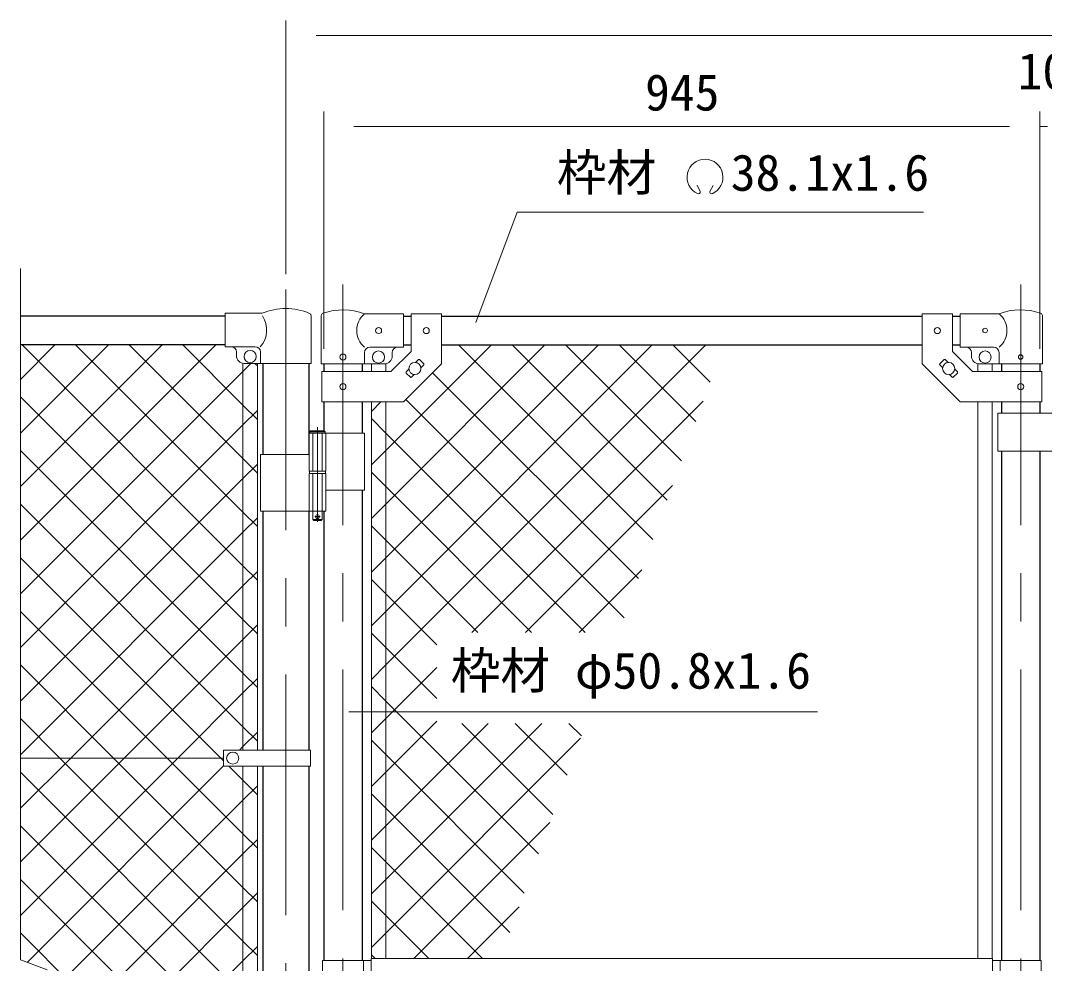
# Model space of a CAD drawing. Units: millimetres, scale not verified. Extents: x -4200 to 4200, y -2970 to 2970.
# Drawn here: x -108 to 1243, y 407 to 1651 of the extents above; entities that cross this region are included whole.
import ezdxf
from ezdxf.enums import TextEntityAlignment as Align

# ---------------------------------------------------------------- set-up
doc = ezdxf.new("R2010")
doc.units = ezdxf.units.MM
doc.header["$LTSCALE"] = 10
doc.linetypes.add('DASHED', pattern=[7.5, 6, -1.5])
doc.linetypes.add('USER1', pattern=[50.8, 31.75, -6.35, 6.35, -6.35])
for name, color, linetype, lineweight in [('0-1_D-BMK', 2, 'USER1', 13), ('0-2_D-STR1', 1, 'Continuous', 25), ('0-3_D-STR3', 3, 'Continuous', 13), ('0-7_D-STR-DIM', 7, 'Continuous', 13), ('0-A_D-STR-TXT', 7, 'Continuous', 13), ('0-B_D-STR2', 7, 'Continuous', 13)]:
    doc.layers.add(name, color=color, linetype=linetype, lineweight=lineweight)
doc.styles.add('ＭＳ ゴシック', font='')
doc.styles.get('ＭＳ ゴシック').set_extended_font_data('MS Gothic')

msp = doc.modelspace()

# ---------------------------------------------------------------- linework, layer by layer
at = {"layer": '0-1_D-BMK'}
for p, q in [((317.39, 1303.1), (317.39, -535.29)), ((1211.59, 1303.1), (1211.59, -535.29)), ((241.99, 1296.61), (241.99, -849.21)), ((283.83, 1114.79), (283.83, 989.9)), ((287.46, 996.87), (280.21, 996.87))]:
    msp.add_line(p, q, dxfattribs=at)
at = {"layer": '0-2_D-STR1'}
for p, q in [((161.99, 1261.37), (-108.01, 1261.37)), ((397.39, 1261.37), (407.39, 1261.37)), ((447.39, 1261.37), (1081.59, 1261.37)), ((1121.59, 1261.37), (1131.59, 1261.37)), ((161.99, 1223.37), (-108.01, 1223.37)), ((397.39, 1223.37), (407.39, 1223.37)), ((447.39, 1223.37), (1081.59, 1223.37)), ((1121.59, 1223.37), (1131.59, 1223.37)), ((211.74, 1199.07), (211.74, 1078.87)), ((272.24, 1199.07), (272.24, 1078.87)), ((291.99, 1198.37), (291.99, 1188.32)), ((342.79, 1198.37), (342.79, 1188.32)), ((1186.19, 1198.37), (1186.19, 1188.32)), ((1236.99, 1198.37), (1236.99, 1188.32)), ((291.99, 1148.32), (291.99, 1109.87)), ((342.79, 1148.32), (342.79, 1106.87)), ((1186.19, 1148.32), (1186.19, 1133.32)), ((1236.99, 1148.32), (1236.99, 1133.32)), ((1186.19, 1083.32), (1186.19, 411.37)), ((1236.99, 1083.32), (1236.99, 411.37)), ((342.79, 1031.87), (342.79, 411.37)), ((211.74, 1003.87), (211.74, 688.87)), ((272.24, 1003.87), (272.24, 688.87)), ((291.99, 1003.87), (291.99, 411.37)), ((211.74, 667.87), (211.74, 104.87)), ((272.24, 667.87), (272.24, 104.87))]:
    msp.add_line(p, q, dxfattribs=at)
at = {"layer": '0-3_D-STR3'}
for p, q in [((161.99, 1221.07), (161.99, 1265.07)), ((210.86, 1265.07), (161.99, 1265.07)), ((275.39, 1261.92), (275.39, 1199.07)), ((288.84, 1198.37), (288.84, 1262.06)), ((397.39, 1264.37), (345.94, 1264.37)), ((397.39, 1264.37), (397.39, 1220.37)), ((407.39, 1264.57), (407.39, 1214.89)), ((407.39, 1264.57), (447.39, 1264.57)), ((447.39, 1264.57), (447.39, 1198.32)), ((1081.59, 1264.57), (1081.59, 1198.32)), ((1121.59, 1264.57), (1081.59, 1264.57)), ((1121.59, 1264.57), (1121.59, 1214.89)), ((1131.59, 1264.37), (1183.04, 1264.37)), ((1131.59, 1264.37), (1131.59, 1220.37)), ((1240.14, 1198.37), (1240.14, 1262.06)), ((201.59, 1221.07), (161.99, 1221.07)), ((397.39, 1220.37), (352.94, 1220.37)), ((1131.59, 1220.37), (1176.04, 1220.37)), ((176.99, 1209.07), (176.99, 1214.07)), ((208.59, 1214.07), (208.59, 1199.07)), ((345.94, 1198.37), (345.94, 1213.37)), ((380.82, 1188.32), (407.39, 1214.89)), ((382.39, 1213.37), (382.39, 1208.37)), ((413.27, 1200.27), (416.99, 1203.98)), ((418.4, 1203.98), (424.06, 1198.33)), ((1110.58, 1203.98), (1104.92, 1198.33)), ((1115.71, 1200.27), (1111.99, 1203.98)), ((1148.16, 1188.32), (1121.59, 1214.89)), ((1146.59, 1213.37), (1146.59, 1208.37)), ((1183.04, 1198.37), (1183.04, 1213.37)), ((185.49, 1199.07), (185.49, 688.87)), ((275.39, 1199.07), (186.99, 1199.07)), ((204.49, 1199.07), (204.49, 688.87)), ((288.84, 1198.37), (345.94, 1198.37)), ((345.94, 1198.37), (372.39, 1198.37)), ((354.89, 1198.37), (354.89, 1188.32)), ((373.89, 1198.37), (373.89, 1188.32)), ((400.72, 1187.72), (404.44, 1191.44)), ((420.34, 1193.2), (424.06, 1196.91)), ((1108.64, 1193.2), (1104.92, 1196.91)), ((1128.26, 1187.72), (1124.54, 1191.44)), ((1155.09, 1198.37), (1155.09, 1188.32)), ((1183.04, 1198.37), (1156.59, 1198.37)), ((1174.09, 1198.37), (1174.09, 1188.32)), ((1240.14, 1198.37), (1183.04, 1198.37)), ((289.69, 1188.32), (380.82, 1188.32)), ((289.69, 1188.32), (289.69, 1148.32)), ((400.72, 1186.31), (406.38, 1180.65)), ((407.79, 1180.65), (411.51, 1184.37)), ((1121.19, 1180.65), (1117.47, 1184.37)), ((1128.26, 1186.31), (1122.6, 1180.65)), ((1239.29, 1188.32), (1148.16, 1188.32)), ((1239.29, 1188.32), (1239.29, 1148.32)), ((354.89, 1148.32), (354.89, 413.87)), ((373.89, 1148.32), (373.89, 413.87)), ((1155.09, 1148.32), (1155.09, 413.87)), ((1174.09, 1148.32), (1174.09, 413.87)), ((1301.39, 1133.32), (1181.39, 1133.32)), ((1181.39, 1133.32), (1181.39, 1083.32)), ((273.83, 1108.87), (274.83, 1109.87)), ((273.83, 1108.87), (273.83, 1106.87)), ((273.83, 1108.87), (293.83, 1108.87)), ((292.83, 1109.87), (274.83, 1109.87)), ((273.03, 1106.87), (273.03, 1056.87)), ((345.94, 1106.87), (273.03, 1106.87)), ((294.63, 1106.87), (294.63, 1056.87)), ((345.94, 1106.87), (345.94, 1031.87)), ((1301.39, 1083.32), (1181.39, 1083.32)), ((273.03, 1078.87), (208.69, 1078.87)), ((208.69, 1078.87), (208.69, 1003.87)), ((294.63, 1056.87), (273.03, 1056.87)), ((294.63, 1053.87), (273.03, 1053.87)), ((273.03, 1053.87), (273.03, 1003.87)), ((273.33, 1056.87), (273.33, 1053.87)), ((294.33, 1053.87), (273.33, 1053.87)), ((294.33, 1056.87), (294.33, 1053.87)), ((294.63, 1053.87), (294.63, 1003.87)), ((345.94, 1031.87), (294.74, 1031.87)), ((294.63, 1003.87), (208.69, 1003.87)), ((289.83, 1003.87), (289.83, 992.87)), ((278.83, 991.87), (277.83, 992.87)), ((288.83, 991.87), (278.83, 991.87)), ((288.83, 991.87), (289.83, 992.87)), ((-108.01, 678.37), (159.99, 678.37)), ((159.99, 688.87), (159.99, 667.87)), ((274.79, 688.87), (159.99, 688.87)), ((274.79, 688.87), (274.79, 667.87)), ((274.79, 667.87), (159.99, 667.87)), ((185.49, 667.87), (185.49, 104.87)), ((204.49, 667.87), (204.49, 104.87)), ((290.39, 411.37), (290.39, 361.37)), ((290.39, 411.37), (354.49, 411.37)), ((344.39, 411.37), (344.39, 361.37)), ((1174.49, 413.87), (354.49, 413.87)), ((354.49, 358.87), (354.49, 413.87)), ((1174.49, 392.87), (1174.49, 413.87)), ((1238.59, 411.37), (1174.49, 411.37)), ((1184.59, 411.37), (1184.59, 392.87)), ((1238.59, 411.37), (1238.59, 392.87))]:
    msp.add_line(p, q, dxfattribs=at)
at = {"layer": '0-3_D-STR3', "linetype": 'DASHED'}
for p, q in [((277.53, 1106.87), (277.53, 1056.87)), ((290.13, 1106.87), (290.13, 1056.87)), ((277.53, 1053.87), (277.53, 1003.87)), ((290.13, 1053.87), (290.13, 1003.87))]:
    msp.add_line(p, q, dxfattribs=at)
at = {"layer": '0-3_D-STR3'}
for points in [[(289.69, 1148.32), (397.39, 1148.32), (447.39, 1198.32)], [(1239.29, 1148.32), (1131.59, 1148.32), (1081.59, 1198.32)], [(292.83, 1109.87), (293.83, 1108.87), (293.83, 1106.87)], [(277.83, 1003.87), (277.83, 992.87), (289.83, 992.87)]]:
    msp.add_lwpolyline(points, dxfattribs=at)
for centre, radius in [((364.39, 1242.37), 4), ((427.39, 1242.32), 4), ((1101.59, 1242.32), 4), ((1164.59, 1242.37), 3), ((194.99, 1208.07), 8), ((317.39, 1207.37), 4), ((364.39, 1207.37), 8), ((1164.59, 1207.37), 8), ((1211.59, 1207.37), 3), ((412.39, 1192.32), 8), ((1116.59, 1192.32), 8), ((317.39, 1168.32), 4), ((1211.59, 1168.32), 4), ((283.83, 996.87), 2.5), ((171.99, 678.37), 8)]:
    msp.add_circle(centre, radius, dxfattribs=at)
for centre, radius, start, end in [((241.99, 1191.37), 80, 66.89371, 112.90125), ((183.46, 1243.12), 33.4, 317.7041, 33.64086), ((272.09, 1261.92), 3.3, 0, 66.89371), ((292.14, 1262.06), 3.3, 109.22051, 180), ((317.39, 1189.64), 80, 69.0916, 109.22051), ((364.14, 1242.37), 28.55, 129.59418, 230.40582), ((1211.59, 1189.64), 80, 70.77949, 110.9084), ((1164.84, 1242.37), 28.55, 309.59418, 50.40582), ((1236.84, 1262.06), 3.3, 0, 70.77949), ((169.99, 1214.07), 7, 0, 90), ((201.59, 1214.07), 7, 0, 90), ((352.94, 1213.37), 7, 90, 180), ((389.39, 1213.37), 7, 90, 180), ((1139.59, 1213.37), 7, 0, 90), ((1176.04, 1213.37), 7, 0, 90), ((186.99, 1209.07), 10, 180, 270), ((372.39, 1208.37), 10, 270, 0), ((417.69, 1203.28), 1, 45, 135), ((1111.29, 1203.28), 1, 45, 135), ((1156.59, 1208.37), 10, 180, 270), ((423.35, 1197.62), 1, 315, 45), ((1105.63, 1197.62), 1, 135, 225), ((401.43, 1187.01), 1, 135, 225), ((407.09, 1181.36), 1, 225, 315), ((1121.89, 1181.36), 1, 225, 315), ((1127.55, 1187.01), 1, 315, 45)]:
    msp.add_arc(centre, radius, start, end, dxfattribs=at)
at = {"layer": '0-7_D-STR-DIM'}
for p, q in [((241.99, 1316.61), (241.99, 1651.37)), ((281.99, 1631.37), (2201.99, 1631.37)), ((291.99, 1218.37), (291.99, 1531.37)), ((1236.99, 1218.37), (1236.99, 1531.37)), ((1236.99, 1218.37), (1236.99, 1531.37)), ((1196.99, 1511.37), (331.99, 1511.37)), ((1196.99, 1511.37), (1156.99, 1511.37)), ((1236.99, 1511.37), (1246.99, 1511.37)), ((-108.01, 412.02), (-108.01, 1324.37)), ((-72.77, 399.19), (-108.01, 412.02))]:
    msp.add_line(p, q, dxfattribs=at)
at = {"layer": '0-A_D-STR-TXT'}
for p, q in [((788.78, 1425.75), (784.95, 1433.96)), ((801.36, 1425.74), (805.89, 1433.58))]:
    msp.add_line(p, q, dxfattribs=at)
for points in [[(1083.32, 1398.46), (547.12, 1398.46), (492.56, 1252.8)], [(943.38, 739.34), (522.55, 739.34), (325.4, 739.34)]]:
    msp.add_lwpolyline(points, dxfattribs=at)
for centre, radius, start, end in [((795.07, 1444.63), 23.75, 292.92895, 245.65759), ((786.32, 1425.29), 2.5, 245.55066, 10.6575), ((803.82, 1425.28), 2.5, 169.34241, 276.63708)]:
    msp.add_arc(centre, radius, start, end, dxfattribs=at)
at = {"layer": '0-B_D-STR2'}
for p, q in [((-108.01, 1177.83), (-62.47, 1223.37)), ((-108.01, 1107.12), (8.24, 1223.37)), ((-108.01, 1036.41), (78.95, 1223.37)), ((-108.01, 965.7), (149.66, 1223.37)), ((185.49, 931.93), (-105.95, 1223.37)), ((185.49, 1002.64), (-35.24, 1223.37)), ((185.49, 1073.35), (35.47, 1223.37)), ((185.49, 1144.06), (106.18, 1223.37)), ((373.89, 1083.99), (513.26, 1223.37)), ((373.89, 1013.28), (583.98, 1223.37)), ((373.89, 942.57), (654.69, 1223.37)), ((373.89, 871.86), (725.4, 1223.37)), ((373.89, 801.15), (796.11, 1223.37)), ((726.28, 966.87), (469.78, 1223.37)), ((745.15, 1018.72), (540.49, 1223.37)), ((764.01, 1070.56), (611.21, 1223.37)), ((782.88, 1122.4), (681.92, 1223.37)), ((801.75, 1174.24), (752.63, 1223.37)), ((204.49, 1195.77), (201.19, 1199.07)), ((707.41, 915.03), (435.76, 1186.68)), ((185.49, 861.21), (-108.01, 1154.71)), ((688.54, 863.19), (400.4, 1151.33)), ((487.57, 844.12), (792.63, 1149.18)), ((204.49, 1125.06), (185.49, 1144.06)), ((185.49, 1117.77), (204.49, 1136.77)), ((354.89, 1135.7), (367.5, 1148.32)), ((373.89, 1107.13), (354.89, 1126.13)), ((-108.01, 824.27), (185.49, 1117.77)), ((636.9, 844.12), (373.89, 1107.13)), ((185.49, 790.5), (-108.01, 1084)), ((354.89, 1064.99), (373.89, 1083.99)), ((204.49, 1054.35), (185.49, 1073.35)), ((185.49, 1047.06), (204.49, 1066.06)), ((373.89, 1036.42), (354.89, 1055.42)), ((-108.01, 753.56), (185.49, 1047.06)), ((566.19, 844.12), (373.89, 1036.42)), ((558.28, 844.12), (752.17, 1038)), ((185.49, 719.79), (-108.01, 1013.29)), ((354.89, 994.28), (373.89, 1013.28)), ((204.49, 983.64), (185.49, 1002.64)), ((185.49, 976.35), (204.49, 995.35)), ((-108.01, 682.85), (185.49, 976.35)), ((354.89, 923.57), (373.89, 942.57)), ((204.49, 912.93), (185.49, 931.93)), ((185.49, 905.64), (204.49, 924.64)), ((628.99, 844.12), (711.7, 926.83)), ((-41.78, 678.37), (185.49, 905.64)), ((373.89, 895), (354.89, 914)), ((441.09, 827.8), (373.89, 895)), ((85.5, 678.37), (-108.01, 871.87)), ((354.89, 852.86), (373.89, 871.86)), ((204.49, 842.21), (185.49, 861.21)), ((185.49, 834.93), (204.49, 853.93)), ((373.89, 824.29), (354.89, 843.29)), ((28.93, 678.37), (185.49, 834.93)), ((441.09, 757.08), (373.89, 824.29)), ((14.79, 678.37), (-108.01, 801.16)), ((354.89, 782.15), (373.89, 801.15)), ((373.89, 730.44), (441.09, 797.64)), ((204.49, 771.5), (185.49, 790.5)), ((185.49, 764.22), (204.49, 783.22)), ((373.89, 753.57), (354.89, 772.57)), ((99.64, 678.37), (185.49, 764.22)), ((575.33, 552.14), (373.89, 753.57)), ((-55.93, 678.37), (-108.01, 730.45)), ((354.89, 711.44), (373.89, 730.44)), ((204.49, 700.79), (185.49, 719.79)), ((373.89, 659.73), (441.09, 726.93)), ((594.19, 603.98), (474.06, 724.12)), ((613.06, 655.82), (544.77, 724.12)), ((631.93, 707.67), (615.48, 724.12)), ((373.89, 682.86), (354.89, 701.86)), ((-108.01, 612.14), (-41.78, 678.37)), ((-108.01, 541.43), (28.93, 678.37)), ((-108.01, 470.72), (99.64, 678.37)), ((185.49, 436.95), (-55.93, 678.37)), ((185.49, 507.66), (14.79, 678.37)), ((185.49, 578.37), (85.5, 678.37)), ((556.46, 500.3), (373.89, 682.86)), ((-99.2, 408.82), (159.99, 668.01)), ((185.49, 366.24), (-108.01, 659.74)), ((354.89, 640.73), (373.89, 659.73)), ((185.49, 622.8), (204.49, 641.8)), ((-108.01, 329.3), (185.49, 622.8)), ((373.89, 612.15), (354.89, 631.15)), ((537.59, 448.46), (373.89, 612.15)), ((185.49, 295.53), (-108.01, 589.03)), ((410.87, 413.87), (590.31, 593.3)), ((204.49, 559.37), (185.49, 578.37)), ((185.49, 552.09), (204.49, 571.09)), ((-108.01, 258.59), (185.49, 552.09)), ((185.49, 224.82), (-108.01, 518.32)), ((204.49, 488.66), (185.49, 507.66)), ((185.49, 481.38), (204.49, 500.38)), ((-108.01, 187.88), (185.49, 481.38)), ((481.58, 413.87), (549.84, 482.13)), ((185.49, 154.11), (-108.01, 447.61)), ((204.49, 417.95), (185.49, 436.95)), ((185.49, 410.67), (204.49, 429.67)), ((360.05, 413.87), (354.89, 419.02)), ((-108.01, 117.17), (185.49, 410.67))]:
    msp.add_line(p, q, dxfattribs=at)
for points in [[(-108.01, 894.99), (185.49, 1188.49), (196.07, 1199.07)], [(495.48, 844.12), (373.89, 965.71), (354.89, 984.71)], [(159.99, 674.58), (156.21, 678.37), (-108.01, 942.58)], [(354.89, 570.02), (373.89, 589.02), (508.99, 724.12)], [(354.89, 499.31), (373.89, 518.31), (579.7, 724.12)], [(180.85, 688.87), (185.49, 693.51), (204.49, 712.51)], [(354.89, 428.6), (373.89, 447.6), (630.77, 704.48)], [(204.49, 630.08), (185.49, 649.08), (166.71, 667.87)], [(501.47, 413.87), (373.89, 541.44), (354.89, 560.44)], [(430.76, 413.87), (373.89, 470.73), (354.89, 489.73)]]:
    msp.add_lwpolyline(points, dxfattribs=at)

# ---------------------------------------------------------------- texts
at = {"layer": '0-7_D-STR-DIM', "style": 'ＭＳ ゴシック'}
for s, p in [('10', (1207.59, 1546.12)), ('945', (716.02, 1518.12))]:
    msp.add_text(s, height=48.09, dxfattribs=at).set_placement(p, align=Align.BOTTOM_LEFT)
at = {"layer": '0-A_D-STR-TXT', "style": 'ＭＳ ゴシック'}
for s, p in [('枠材 \u300038.1x1.6', (599.56, 1412.32)), ('枠材 φ50.8x1.6', (459.62, 755.48))]:
    msp.add_text(s, height=48.09, dxfattribs=at).set_placement(p, align=Align.BOTTOM_LEFT)

doc.saveas('drawing.dxf')
